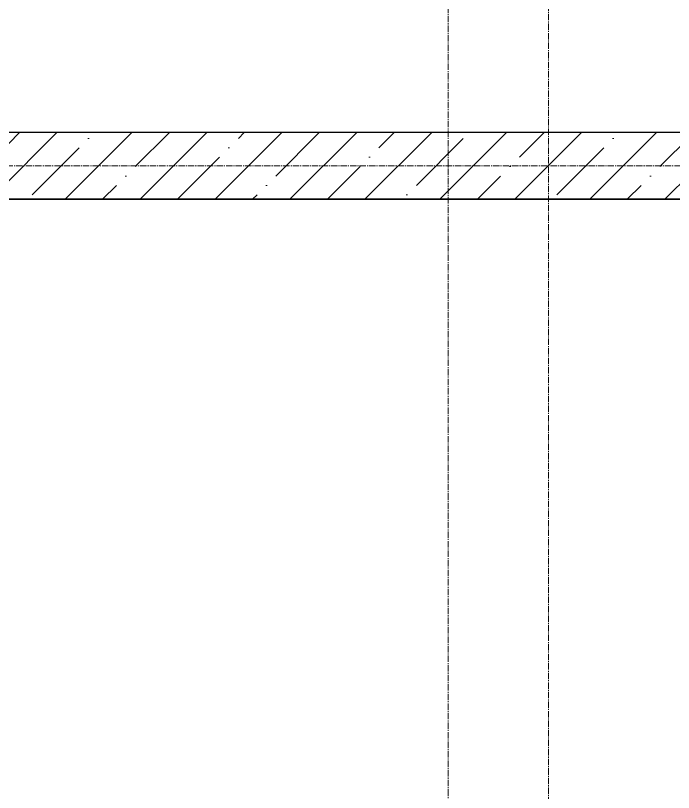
# Model space of a CAD drawing. Header units: millimetres. Extents: x -231292 to 573618, y -153144 to 564035.
# Drawn here: x 25587 to 27558, y -112020 to -109695 of the extents above; entities that cross this region are included whole.
import ezdxf

# ---------------------------------------------------------------- set-up
doc = ezdxf.new("R2010")
doc.units = ezdxf.units.MM
doc.linetypes.add('CENTER2', pattern=[28.575, 19.05, -3.175, 3.175, -3.175])
doc.layers.get('0').update_dxf_attribs({"color": 250})
for name, color, linetype, lineweight in [('АР_Стены ЖБ', 250, 'Continuous', 35), ('АР_Штриховка', 250, 'Continuous', 0), ('РД_Оси_100', 250, 'Continuous', 0)]:
    doc.layers.add(name, color=color, linetype=linetype, lineweight=lineweight)

# ---------------------------------------------------------------- blocks, each defined once
blk = doc.blocks.new('оси_рен')
at = {"layer": 'РД_Оси_100', "color": 251, "linetype": 'CENTER2', "true_color": 0x636466}
blk.add_line((1225207.916, 174613.25), (1189697.958, 174613.25), dxfattribs=at)
for points in [[(1213652.916, 223268.25), (1213652.916, 135558.25)], [(1213952.916, 135558.25), (1213952.916, 223268.25)]]:
    blk.add_lwpolyline(points, dxfattribs=at)

msp = doc.modelspace()

# ---------------------------------------------------------------- hatches: boundary and pattern name
at = {"layer": 'АР_Штриховка', "linetype": 'Continuous', "lineweight": 5, "true_color": 0x000000}
h = msp.add_hatch(dxfattribs=at)
h.set_pattern_fill('ANSI35', color=18, scale=25, angle=-360, style=0)
h.set_pattern_definition([(45, (8883.46, -162345.28), (-112.2532, 112.2532), []), (45, (8995.71, -162345.28), (-112.2532, 112.2532), [198.4375, -39.6875, 0, -39.6875])])
h.paths.add_polyline_path([(28863.458, -110245.283), (28863.458, -110045.283), (21293.458, -110045.283), (21293.458, -110245.283)], flags=0)

# ---------------------------------------------------------------- linework, layer by layer
msp.add_lwpolyline([(21293.458, -128645.283), (28863.458, -128645.283), (28863.458, -110245.283), (21293.458, -110245.283)], close=True)
at = {"layer": 'АР_Стены ЖБ', "color": 18, "linetype": 'Continuous', "lineweight": 30, "true_color": 0x000000}
for p, q in [((28863.458, -110045.283), (21293.458, -110045.283)), ((21293.458, -110245.283), (28863.458, -110245.283))]:
    msp.add_line(p, q, dxfattribs=at)

# ---------------------------------------------------------------- block references
at = {"rotation": 359.999868838025}
msp.add_blockref('оси_рен', (-1186769.82, -284755.728), dxfattribs=at)

doc.saveas('drawing.dxf')
